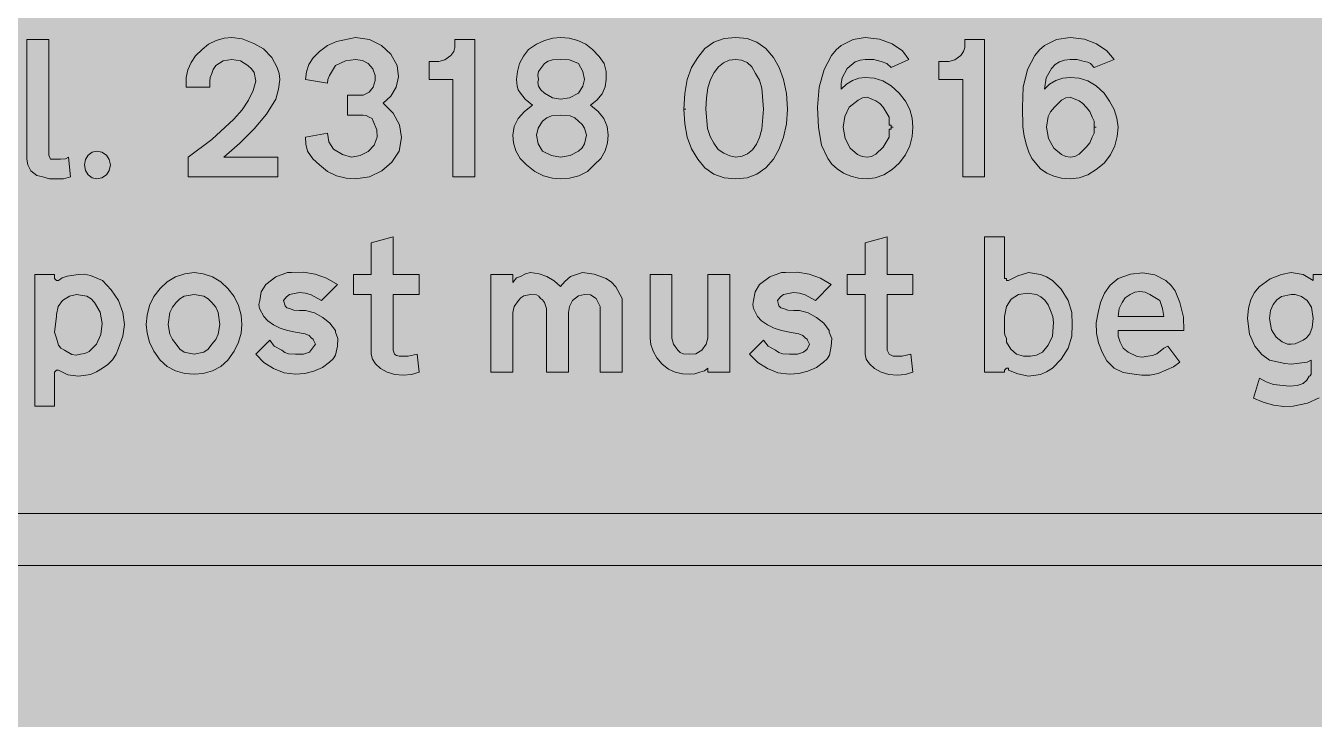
# Model space of a CAD drawing. Header units: metres. Extents: x 10 to 559, y 12 to 260.
# Drawn here: x 345.7 to 462.1, y 136.2 to 198.9 of the extents above; entities that cross this region are included whole.
import ezdxf

# ---------------------------------------------------------------- set-up
doc = ezdxf.new("R2010")
doc.units = ezdxf.units.M
for name, color, linetype, true_color in [('FILL_BLACK_000000', 7, 'Continuous', 0x000000), ('FILL_YELLOW_FFFF00', 7, 'Continuous', 0xffff00), ('STROKE_BLACK_000000', 7, 'Continuous', 0x000000)]:
    doc.layers.add(name, color=color, linetype=linetype, true_color=true_color)

msp = doc.modelspace()

# ---------------------------------------------------------------- hatches: boundary and pattern name
at = {"layer": 'FILL_BLACK_000000', "true_color": 0x000000}
h = msp.add_hatch(color=7, dxfattribs=at)
h.dxf.hatch_style = 1
h.paths.add_polyline_path([(345.78, 197.64), (347.76, 197.64), (347.76, 187.2), (347.94, 186.84), (348.3, 186.84), (348.84, 186.84), (349.27, 186.86), (349.56, 187.02), (349.74, 185.22), (349.11, 185.06), (348.48, 185.04), (347.85, 185.06), (347.22, 185.22), (346.68, 185.36), (346.14, 185.76), (345.89, 186.3), (345.78, 186.84), (345.78, 197.64)])
h = msp.add_hatch(color=7, dxfattribs=at)
h.dxf.hatch_style = 1
h.paths.add_polyline_path([(360.18, 193.32), (360.18, 194.22), (360.35, 194.89), (360.63, 195.55), (361.04, 196.17), (361.62, 196.74), (362.22, 197.21), (362.9, 197.55), (363.62, 197.75), (364.32, 197.82), (365.24, 197.69), (366.3, 197.28), (367.18, 196.79), (367.92, 196.02), (368.41, 195.1), (368.58, 194.58), (368.64, 194.04), (368.53, 193.14), (368.28, 192.24), (367.45, 190.89), (366.34, 189.56), (365.04, 188.27), (363.6, 187.02), (368.46, 187.02), (368.46, 185.22), (360.36, 185.22), (360.36, 187.02), (362.5, 188.6), (364.5, 190.44), (365.24, 191.28), (365.83, 192.15), (366.25, 193.02), (366.48, 193.86), (366.32, 194.65), (366.1, 195), (365.76, 195.3), (365.11, 195.71), (364.32, 195.84), (363.53, 195.71), (362.88, 195.3), (362.63, 194.94), (362.52, 194.58), (362.36, 194.22), (362.34, 193.86), (362.34, 193.32), (360.18, 193.32)])
h = msp.add_hatch(color=7, dxfattribs=at)
h.dxf.hatch_style = 1
h.paths.add_polyline_path([(377.1, 190.26), (376.99, 190.51), (376.74, 190.62), (376.47, 190.78), (376.2, 190.8), (374.76, 190.8), (374.76, 192.6), (376.02, 192.6), (376.13, 192.6), (376.2, 192.6), (376.72, 192.89), (377.1, 193.32), (377.26, 193.93), (377.28, 194.4), (377.05, 195), (376.65, 195.46), (376.12, 195.74), (375.48, 195.84), (374.58, 195.71), (373.68, 195.3), (373.14, 194.4), (372.98, 194.04), (372.96, 193.68), (370.98, 194.04), (371.05, 194.71), (371.27, 195.37), (371.66, 195.99), (372.24, 196.56), (372.97, 197.11), (373.79, 197.46), (375.48, 197.82), (376.75, 197.63), (377.84, 197.1), (378.69, 196.3), (379.26, 195.3), (379.37, 194.26), (379.17, 193.32), (378.7, 192.52), (378, 191.88), (378.91, 190.98), (379.46, 189.92), (379.65, 188.77), (379.44, 187.56), (378.77, 186.56), (377.86, 185.76), (376.76, 185.23), (375.48, 185.04), (374.64, 185.11), (373.79, 185.33), (372.97, 185.72), (372.24, 186.3), (371.63, 186.86), (371.16, 187.56), (371, 188.19), (370.98, 188.82), (372.96, 189.18), (373.09, 188.39), (373.5, 187.74), (374.31, 187.25), (375.12, 187.02), (375.92, 187.15), (376.63, 187.52), (377.17, 188.08), (377.46, 188.82), (377.41, 189.47), (377.1, 190.26)])
h = msp.add_hatch(color=7, dxfattribs=at)
h.dxf.hatch_style = 1
h.paths.add_polyline_path([(384.3, 185.22), (384.3, 194.04), (382.14, 194.04), (382.14, 195.66), (383.04, 195.66), (383.58, 195.8), (384.12, 196.2), (384.37, 196.56), (384.48, 196.92), (384.48, 197.64), (386.28, 197.64), (386.28, 185.22), (384.3, 185.22)])
h = msp.add_hatch(color=7, dxfattribs=at)
h.dxf.hatch_style = 1
h.paths.add_polyline_path([(398.24, 189.78), (398.34, 189), (398.27, 188.3), (398.05, 187.58), (397.66, 186.9), (397.08, 186.3), (396.45, 185.72), (395.68, 185.33), (394.85, 185.11), (394.02, 185.04), (393.29, 185.11), (392.49, 185.33), (391.69, 185.72), (390.96, 186.3), (390.38, 186.9), (389.99, 187.58), (389.77, 188.3), (389.7, 189), (389.83, 189.78), (390.19, 190.49), (390.76, 191.13), (391.5, 191.7), (390.82, 192.24), (390.42, 192.78), (390.21, 193.08), (390.1, 193.41), (390.06, 194.04), (390.13, 194.74), (390.33, 195.46), (390.67, 196.14), (391.14, 196.74), (391.84, 197.21), (392.58, 197.55), (393.32, 197.75), (394.02, 197.82), (394.82, 197.75), (395.59, 197.55), (396.3, 197.21), (396.9, 196.74), (397.51, 196.11), (397.98, 195.48), (398.14, 194.76), (398.16, 194.04), (398.06, 193.37), (397.78, 192.74), (397.32, 192.17), (396.72, 191.7), (397.43, 191.13), (397.93, 190.49), (398.24, 189.78)])
h.paths.add_polyline_path([(392.4, 190.26), (391.99, 189.63), (391.86, 189), (391.99, 188.21), (392.4, 187.56), (393.21, 187.16), (394.02, 187.02), (394.9, 187.16), (395.64, 187.56), (395.98, 187.86), (396.2, 188.21), (396.36, 189), (396.2, 189.63), (395.98, 189.96), (395.64, 190.26), (395.31, 190.57), (394.9, 190.73), (394.02, 190.8), (393.21, 190.73), (392.8, 190.57), (392.4, 190.26)], flags=16)
h.paths.add_polyline_path([(395.64, 192.78), (396.04, 193.41), (396.18, 194.04), (396.04, 194.76), (395.64, 195.48), (394.83, 195.8), (394.02, 195.84), (393.3, 195.8), (392.91, 195.69), (392.58, 195.48), (392.04, 194.76), (391.97, 194.42), (392.04, 194.04), (391.97, 193.74), (392.04, 193.41), (392.24, 193.08), (392.58, 192.78), (393.3, 192.38), (394.02, 192.24), (394.83, 192.38), (395.64, 192.78)], flags=16)
h = msp.add_hatch(color=7, dxfattribs=at)
h.dxf.hatch_style = 1
h.paths.add_polyline_path([(405.86, 195.11), (406.44, 196.02), (407.08, 196.83), (407.88, 197.39), (408.82, 197.72), (409.86, 197.82), (410.88, 197.72), (411.77, 197.39), (412.57, 196.83), (413.28, 196.02), (413.78, 195.11), (414.18, 194.02), (414.44, 192.75), (414.54, 191.34), (414.44, 190.03), (414.18, 188.82), (413.78, 187.75), (413.28, 186.84), (412.57, 186.03), (411.77, 185.47), (410.88, 185.14), (409.86, 185.04), (408.82, 185.14), (407.88, 185.47), (407.08, 186.03), (406.44, 186.84), (405.86, 187.75), (405.47, 188.82), (405.25, 190.03), (405.18, 191.34), (405.25, 192.75), (405.47, 194.02), (405.86, 195.11)])
h.paths.add_polyline_path([(410.94, 187.32), (411.37, 187.67), (411.73, 188.17), (412.01, 188.79), (412.21, 189.53), (412.38, 191.34), (412.22, 193.23), (412, 193.97), (411.66, 194.58), (411.33, 195.16), (410.89, 195.55), (410.39, 195.77), (409.86, 195.84), (409.28, 195.76), (408.75, 195.54), (408.29, 195.18), (407.9, 194.67), (407.59, 194.03), (407.35, 193.26), (407.21, 192.36), (407.16, 191.34), (407.32, 189.61), (407.54, 188.88), (407.88, 188.28), (408.26, 187.69), (408.78, 187.38), (409.32, 187.13), (409.86, 187.02), (410.43, 187.09), (410.94, 187.32)], flags=16)
h = msp.add_hatch(color=7, dxfattribs=at)
h.dxf.hatch_style = 1
h.paths.add_polyline_path([(420.25, 185.29), (419.61, 185.57), (419.04, 185.94), (418.56, 186.38), (418.18, 186.89), (417.6, 188.1), (417.35, 189.68), (417.24, 191.52), (417.4, 193.33), (417.85, 194.92), (418.53, 196.2), (418.95, 196.71), (419.4, 197.1), (420.48, 197.64), (421.56, 197.82), (422.86, 197.66), (424.01, 197.24), (424.93, 196.61), (425.52, 195.84), (423.9, 195.12), (423.52, 195.46), (423, 195.66), (422.35, 195.82), (421.56, 195.84), (421.1, 195.78), (420.67, 195.62), (419.94, 195.03), (419.48, 194.17), (419.39, 193.67), (419.4, 193.14), (419.86, 193.61), (420.41, 193.95), (420.99, 194.15), (421.56, 194.22), (422.37, 194.15), (423.16, 193.91), (423.91, 193.46), (424.62, 192.78), (425.2, 192.07), (425.59, 191.32), (425.81, 190.53), (425.88, 189.72), (425.81, 188.88), (425.59, 188.03), (425.2, 187.21), (424.62, 186.48), (423.99, 185.88), (423.25, 185.42), (422.47, 185.14), (421.74, 185.04), (420.96, 185.1), (420.25, 185.29)])
h.paths.add_polyline_path([(423.72, 189.9), (423.72, 190.26), (423.72, 190.62), (423.18, 191.52), (422.88, 191.86), (422.53, 192.11), (421.74, 192.42), (421.33, 192.36), (420.93, 192.17), (420.12, 191.52), (419.71, 190.69), (419.58, 189.72), (419.74, 188.69), (420.19, 187.83), (420.87, 187.24), (421.29, 187.08), (421.74, 187.02), (422.14, 187.08), (422.53, 187.27), (423.18, 187.92), (423.72, 188.82), (423.72, 189.18), (423.72, 189.54), (423.9, 189.54), (423.9, 189.72), (423.9, 189.9), (423.72, 189.9)], flags=16)
h = msp.add_hatch(color=7, dxfattribs=at)
h.dxf.hatch_style = 1
h.paths.add_polyline_path([(430.38, 185.22), (430.38, 194.04), (428.22, 194.04), (428.22, 195.66), (429.12, 195.66), (429.66, 195.8), (430.2, 196.2), (430.45, 196.56), (430.56, 196.92), (430.56, 197.64), (432.36, 197.64), (432.36, 185.22), (430.38, 185.22)])
h = msp.add_hatch(color=7, dxfattribs=at)
h.dxf.hatch_style = 1
h.paths.add_polyline_path([(438.61, 185.29), (437.97, 185.57), (437.4, 185.94), (436.63, 186.89), (436.34, 187.46), (436.14, 188.1), (435.93, 188.91), (435.82, 189.74), (435.78, 191.52), (435.84, 193.33), (436.23, 194.92), (436.89, 196.2), (437.31, 196.71), (437.76, 197.1), (438.84, 197.64), (440.1, 197.82), (441.38, 197.66), (442.48, 197.24), (443.39, 196.61), (444.06, 195.84), (442.26, 195.12), (441.94, 195.46), (441.7, 195.6), (441.36, 195.66), (440.73, 195.82), (440.1, 195.84), (439.59, 195.78), (439.13, 195.62), (438.73, 195.37), (438.39, 195.03), (437.92, 194.17), (437.76, 193.14), (438.23, 193.61), (438.79, 193.95), (439.43, 194.15), (440.1, 194.22), (440.91, 194.15), (441.7, 193.91), (442.45, 193.46), (443.16, 192.78), (443.66, 192.07), (444.06, 191.32), (444.32, 190.53), (444.42, 189.72), (444.35, 188.88), (444.13, 188.03), (443.74, 187.21), (443.16, 186.48), (442.45, 185.88), (441.7, 185.42), (440.91, 185.14), (440.1, 185.04), (439.32, 185.1), (438.61, 185.29)])
h.paths.add_polyline_path([(442.26, 189.9), (442.26, 190.26), (442.08, 190.62), (441.88, 191.14), (441.54, 191.52), (441.24, 191.86), (440.89, 192.11), (440.1, 192.42), (439.7, 192.36), (439.31, 192.17), (438.66, 191.52), (438.32, 191.11), (438.1, 190.69), (437.94, 189.72), (438.13, 188.69), (438.61, 187.83), (439.31, 187.24), (439.7, 187.08), (440.1, 187.02), (440.5, 187.08), (440.89, 187.27), (441.54, 187.92), (441.88, 188.3), (442.08, 188.82), (442.26, 189.18), (442.26, 189.54), (442.26, 189.72), (442.26, 189.9)], flags=16)
h = msp.add_hatch(color=7, dxfattribs=at)
h.dxf.hatch_style = 1
h.paths.add_polyline_path([(353.24, 185.8), (352.98, 185.4), (352.58, 185.14), (352.08, 185.04), (351.68, 185.14), (351.34, 185.4), (351.09, 185.8), (351, 186.3), (351.09, 186.8), (351.34, 187.2), (351.68, 187.46), (352.08, 187.56), (352.58, 187.46), (352.98, 187.2), (353.24, 186.8), (353.34, 186.3), (353.24, 185.8)])
h = msp.add_hatch(color=7, dxfattribs=at)
h.dxf.hatch_style = 1
h.paths.add_polyline_path([(379.03, 169.22), (379.2, 169.08), (379.44, 169.02), (380.25, 169.04), (381.06, 169.2), (381.24, 167.58), (380.54, 167.38), (379.8, 167.31), (379.06, 167.38), (378.36, 167.58), (377.76, 167.91), (377.3, 168.32), (377.02, 168.77), (376.92, 169.2), (376.92, 174.6), (375.3, 174.6), (375.3, 176.4), (376.92, 176.4), (376.92, 179.28), (378.9, 179.82), (378.9, 176.4), (381.24, 176.4), (381.24, 174.6), (378.9, 174.6), (378.9, 169.56), (379.03, 169.22)])
h = msp.add_hatch(color=7, dxfattribs=at)
h.dxf.hatch_style = 1
h.paths.add_polyline_path([(423.74, 169.22), (424.08, 169.02), (424.89, 169.04), (425.7, 169.2), (425.88, 167.58), (425.18, 167.38), (424.44, 167.31), (423.7, 167.38), (423, 167.58), (422.4, 167.91), (421.94, 168.32), (421.66, 168.77), (421.56, 169.2), (421.56, 174.6), (419.94, 174.6), (419.94, 176.4), (421.56, 176.4), (421.56, 179.28), (423.54, 179.82), (423.54, 176.4), (425.88, 176.4), (425.88, 174.6), (423.54, 174.6), (423.54, 169.56), (423.74, 169.22)])
h = msp.add_hatch(color=7, dxfattribs=at)
h.dxf.hatch_style = 1
h.paths.add_polyline_path([(437.4, 176.42), (437.94, 176.2), (438.48, 175.86), (439.27, 175.09), (439.92, 174.06), (440.24, 172.98), (440.28, 171.9), (440.24, 170.82), (439.92, 169.74), (439.27, 168.77), (438.48, 167.94), (437.94, 167.6), (437.4, 167.38), (436.32, 167.22), (435.35, 167.42), (434.52, 167.76), (434.52, 167.94), (434.34, 167.94), (434.16, 167.76), (434.16, 167.58), (432.36, 167.58), (432.36, 179.82), (434.16, 179.82), (434.16, 176.04), (434.27, 176.04), (434.34, 176.04), (434.34, 175.86), (434.45, 175.86), (434.52, 175.86), (435.35, 176.29), (436.32, 176.58), (437.4, 176.42)])
h.paths.add_polyline_path([(437.58, 169.38), (438.1, 170.03), (438.48, 170.82), (438.59, 172.06), (438.51, 172.62), (438.3, 173.16), (438.1, 173.66), (437.81, 174.08), (437.44, 174.4), (437.04, 174.6), (436.23, 174.73), (435.42, 174.6), (434.75, 174.19), (434.34, 173.52), (434.16, 172.62), (434.16, 171.18), (434.18, 170.91), (434.34, 170.64), (434.34, 170.28), (434.72, 169.67), (435.24, 169.2), (435.87, 169.04), (436.5, 169.02), (437.04, 169.13), (437.58, 169.38)], flags=16)
h = msp.add_hatch(color=7, dxfattribs=at)
h.dxf.hatch_style = 1
h.paths.add_polyline_path([(350.46, 176.4), (351, 176.44), (351.54, 176.33), (352.62, 175.86), (353.41, 175.03), (354.06, 174.06), (354.46, 172.98), (354.6, 171.9), (354.46, 170.82), (354.06, 169.74), (353.86, 169.21), (353.54, 168.7), (353.12, 168.27), (352.62, 167.94), (352.08, 167.6), (351.54, 167.38), (350.46, 167.22), (349.49, 167.35), (348.66, 167.76), (348.48, 167.76), (348.3, 167.58), (348.3, 164.52), (346.5, 164.52), (346.5, 176.4), (348.3, 176.4), (348.3, 176.04), (348.48, 175.86), (348.59, 175.86), (348.66, 175.86), (348.99, 176.1), (349.42, 176.26), (350.46, 176.4)])
h.paths.add_polyline_path([(348.48, 172.8), (348.48, 172.62), (348.3, 171.18), (348.48, 170.64), (348.64, 170.03), (348.86, 169.75), (349.2, 169.56), (349.85, 169.18), (350.24, 169.13), (350.64, 169.2), (351.04, 169.26), (351.43, 169.45), (352.08, 170.1), (352.48, 170.99), (352.6, 171.99), (352.41, 172.99), (351.9, 173.88), (351.6, 174.22), (351.22, 174.44), (350.28, 174.6), (349.65, 174.46), (349.02, 174.06), (348.61, 173.5), (348.48, 172.8)], flags=16)
h = msp.add_hatch(color=7, dxfattribs=at)
h.dxf.hatch_style = 1
h.paths.add_polyline_path([(356.87, 173.59), (357.26, 174.41), (357.84, 175.14), (358.47, 175.74), (359.23, 176.2), (360.07, 176.48), (360.9, 176.58), (361.73, 176.48), (362.56, 176.2), (363.33, 175.74), (363.96, 175.14), (364.54, 174.41), (364.93, 173.59), (365.15, 172.74), (365.22, 171.9), (365.15, 171.09), (364.93, 170.28), (364.54, 169.47), (363.96, 168.66), (363.33, 168.08), (362.56, 167.69), (361.73, 167.47), (360.9, 167.4), (360.07, 167.47), (359.23, 167.69), (358.47, 168.08), (357.84, 168.66), (357.26, 169.47), (356.87, 170.28), (356.65, 171.09), (356.58, 171.9), (356.65, 172.74), (356.87, 173.59)])
h.paths.add_polyline_path([(359.61, 174.22), (359.28, 173.88), (358.94, 173.44), (358.72, 172.96), (358.56, 171.9), (358.72, 171), (358.94, 170.53), (359.28, 170.1), (359.61, 169.66), (360.02, 169.38), (360.9, 169.2), (361.78, 169.38), (362.19, 169.66), (362.52, 170.1), (362.86, 170.53), (363.08, 171), (363.24, 171.9), (363.08, 172.96), (362.86, 173.44), (362.52, 173.88), (362.19, 174.22), (361.78, 174.44), (360.9, 174.6), (360.02, 174.44), (359.61, 174.22)], flags=16)
h = msp.add_hatch(color=7, dxfattribs=at)
h.dxf.hatch_style = 1
h.paths.add_polyline_path([(369.92, 173.18), (370.44, 173.16), (370.98, 173.16), (371.78, 172.93), (372.53, 172.53), (373.18, 172), (373.68, 171.36), (373.68, 171.18), (373.91, 170.62), (373.86, 169.92), (373.7, 169.13), (373.48, 168.78), (373.14, 168.48), (372.51, 168.01), (371.74, 167.67), (370.91, 167.47), (370.08, 167.4), (369.04, 167.53), (368.08, 167.9), (367.22, 168.46), (366.48, 169.2), (367.74, 170.46), (368.15, 169.94), (368.82, 169.56), (369.12, 169.35), (369.45, 169.25), (370.08, 169.2), (370.8, 169.2), (371.34, 169.38), (371.88, 170.1), (371.7, 170.46), (371.68, 170.55), (371.52, 170.64), (371.3, 170.88), (370.93, 171.05), (370.08, 171.18), (369.36, 171.36), (368.69, 171.56), (368.08, 171.86), (367.56, 172.22), (367.2, 172.62), (366.82, 173.34), (366.77, 173.68), (366.84, 174.06), (366.98, 174.85), (367.38, 175.5), (368.3, 176.18), (369.36, 176.58), (369.72, 176.58), (370.8, 176.61), (371.86, 176.45), (372.88, 176.07), (373.86, 175.5), (372.42, 174.06), (371.5, 174.56), (370.98, 174.72), (370.44, 174.78), (369.54, 174.6), (369.27, 174.4), (369, 174.06), (369.13, 173.57), (369.3, 173.4), (369.54, 173.34), (369.92, 173.18)])
h = msp.add_hatch(color=7, dxfattribs=at)
h.dxf.hatch_style = 1
h.paths.add_polyline_path([(389.7, 175.68), (390.06, 176.09), (390.42, 176.22), (390.87, 176.47), (391.32, 176.58), (392.1, 176.48), (392.8, 176.22), (393.45, 175.82), (394.02, 175.32), (394.4, 175.77), (394.92, 176.22), (396, 176.58), (397.08, 176.45), (398.16, 176.04), (398.64, 175.71), (399.01, 175.28), (399.6, 174.24), (399.6, 174.06), (399.6, 167.58), (397.62, 167.58), (397.62, 173.16), (397.6, 173.52), (397.44, 173.88), (397.26, 174.24), (396.72, 174.56), (396.18, 174.6), (395.64, 174.47), (395.1, 174.06), (394.85, 173.52), (394.74, 172.98), (394.74, 167.58), (392.76, 167.58), (392.76, 173.34), (392.58, 173.88), (392.4, 174.13), (392.22, 174.24), (392.05, 174.45), (391.84, 174.56), (391.32, 174.6), (390.71, 174.47), (390.43, 174.3), (390.24, 174.06), (389.83, 173.52), (389.7, 172.98), (389.7, 167.58), (387.72, 167.58), (387.72, 176.4), (389.7, 176.4), (389.7, 175.68)])
h = msp.add_hatch(color=7, dxfattribs=at)
h.dxf.hatch_style = 1
h.paths.add_polyline_path([(405.05, 167.44), (404.39, 167.58), (403.77, 167.86), (403.2, 168.3), (402.73, 168.87), (402.39, 169.47), (402.19, 170.07), (402.12, 170.64), (402.12, 176.4), (404.1, 176.4), (404.1, 170.64), (404.23, 170.1), (404.64, 169.56), (404.83, 169.35), (405.11, 169.25), (405.72, 169.2), (406.26, 169.25), (406.8, 169.56), (407.2, 170.1), (407.34, 170.64), (407.34, 176.4), (409.32, 176.4), (409.32, 167.58), (407.34, 167.58), (407.34, 167.94), (407.05, 167.69), (406.62, 167.58), (406.17, 167.42), (405.72, 167.4), (405.05, 167.44)])
h = msp.add_hatch(color=7, dxfattribs=at)
h.dxf.hatch_style = 1
h.paths.add_polyline_path([(414.56, 173.18), (415.08, 173.16), (415.62, 173.16), (416.42, 172.93), (417.17, 172.53), (417.82, 172), (418.32, 171.36), (418.32, 171.18), (418.54, 170.62), (418.5, 169.92), (418.34, 169.13), (418.12, 168.78), (417.78, 168.48), (417.15, 168.01), (416.38, 167.67), (415.55, 167.47), (414.72, 167.4), (413.68, 167.53), (412.72, 167.9), (411.86, 168.46), (411.12, 169.2), (412.38, 170.46), (412.78, 169.94), (413.46, 169.56), (413.76, 169.35), (414.09, 169.25), (414.72, 169.2), (415.44, 169.2), (415.98, 169.38), (416.32, 169.67), (416.52, 170.1), (416.34, 170.46), (416.32, 170.55), (416.16, 170.64), (415.93, 170.88), (415.57, 171.05), (414.72, 171.18), (414, 171.36), (413.33, 171.56), (412.72, 171.86), (412.2, 172.22), (411.84, 172.62), (411.46, 173.34), (411.41, 173.68), (411.48, 174.06), (411.61, 174.85), (412.02, 175.5), (412.94, 176.18), (414, 176.58), (414.36, 176.58), (415.44, 176.61), (416.5, 176.45), (417.52, 176.07), (418.5, 175.5), (417.06, 174.06), (416.14, 174.56), (415.62, 174.72), (415.08, 174.78), (414.18, 174.6), (413.91, 174.4), (413.64, 174.06), (413.77, 173.57), (413.94, 173.4), (414.18, 173.34), (414.56, 173.18)])
h = msp.add_hatch(color=7, dxfattribs=at)
h.dxf.hatch_style = 1
h.paths.add_polyline_path([(444.06, 167.94), (443.39, 168.59), (442.98, 169.38), (442.65, 170.22), (442.46, 171.11), (442.45, 172.04), (442.62, 172.98), (442.83, 173.89), (443.18, 174.71), (443.71, 175.44), (444.42, 176.04), (445.53, 176.44), (446.65, 176.56), (447.74, 176.37), (448.74, 175.86), (449.22, 175.42), (449.57, 174.94), (450, 173.88), (450.32, 172.55), (450.36, 171.36), (444.42, 171.36), (444.44, 170.82), (444.6, 170.28), (444.89, 169.76), (445.32, 169.38), (446.15, 169), (446.61, 168.95), (447.12, 169.02), (447.52, 169.08), (447.91, 169.25), (448.56, 169.74), (448.92, 169.92), (450, 168.48), (449.44, 168.05), (448.74, 167.76), (448.04, 167.45), (447.3, 167.31), (446.56, 167.3), (445.86, 167.4), (444.89, 167.54), (444.06, 167.94)])
h.paths.add_polyline_path([(448.45, 173.34), (448.2, 174.06), (447.3, 174.6), (446.87, 174.8), (446.4, 174.87), (445.93, 174.8), (445.5, 174.6), (445.07, 174.31), (444.78, 173.88), (444.53, 173.32), (444.42, 172.62), (448.56, 172.62), (448.45, 173.34)], flags=16)
h = msp.add_hatch(color=7, dxfattribs=at)
h.dxf.hatch_style = 1
h.paths.add_polyline_path([(457.8, 166.7), (458.48, 166.48), (459.9, 166.32), (460.61, 166.38), (461.14, 166.57), (461.49, 166.85), (461.7, 167.22), (461.79, 167.24), (461.88, 167.4), (461.88, 167.58), (461.88, 168.66), (461.52, 168.48), (460.08, 168.3), (459.49, 168.35), (458.1, 168.66), (457.41, 169.17), (456.77, 169.94), (456.3, 171.01), (456.12, 172.44), (456.2, 173.37), (456.42, 174.15), (456.76, 174.78), (457.18, 175.3), (458.17, 176.01), (459.18, 176.4), (460.08, 176.58), (461.16, 176.4), (462.06, 175.86), (462.06, 176.4), (463.86, 176.4), (463.86, 166.68), (463.4, 165.91), (462.6, 165.26), (461.53, 164.78), (460.26, 164.52), (459.39, 164.48), (458.46, 164.61), (457.53, 164.87), (456.66, 165.24), (457.2, 167.04), (457.8, 166.7)])
h.paths.add_polyline_path([(458.78, 174.11), (458.44, 173.7), (458.19, 173.15), (458.1, 172.44), (458.28, 171.42), (458.71, 170.73), (459.24, 170.31), (459.72, 170.1), (460.08, 170.1), (460.42, 170.15), (461.16, 170.46), (461.45, 170.67), (461.74, 171.05), (461.97, 171.62), (462.06, 172.44), (461.91, 173.44), (461.52, 174.06), (461, 174.41), (460.44, 174.6), (460.08, 174.6), (459.18, 174.42), (458.78, 174.11)], flags=16)
h = msp.add_hatch(color=7, dxfattribs=at)
h.dxf.hatch_style = 1
h.paths.add_polyline_path([(506.34, 154.8), (506.34, 150.12), (72.9, 150.12), (77.58, 145.44), (70.56, 145.44), (63.36, 152.46), (70.56, 159.48), (77.58, 159.48), (72.9, 154.8), (506.34, 154.8)])
at = {"layer": 'FILL_YELLOW_FFFF00', "true_color": 0xffff00}
h = msp.add_hatch(color=7, dxfattribs=at)
h.dxf.hatch_style = 1
h.paths.add_polyline_path([(553.76, 259.97), (555.08, 259.58), (556.32, 258.96), (557.46, 258.12), (558.3, 256.98), (558.92, 255.74), (559.31, 254.42), (559.44, 253.08), (559.44, 19.26), (559.31, 17.91), (558.9, 16.56), (558.25, 15.32), (557.46, 14.22), (556.29, 13.28), (555.01, 12.6), (553.69, 12.2), (552.42, 12.06), (17.28, 12.06), (16.04, 12.2), (14.78, 12.6), (13.56, 13.28), (12.42, 14.22), (11.48, 15.36), (10.8, 16.61), (10.4, 17.92), (10.26, 19.26), (10.26, 253.08), (10.4, 254.41), (10.8, 255.6), (11.48, 256.93), (12.42, 258.12), (13.52, 259.07), (14.76, 259.74), (16.09, 260.06), (17.28, 260.1), (552.42, 260.1), (553.76, 259.97)])

# ---------------------------------------------------------------- linework, layer by layer
at = {"layer": 'FILL_BLACK_000000', "lineweight": 0, "true_color": 0x000000}
for points in [[(345.78, 197.64), (347.76, 197.64), (347.76, 187.2), (347.94, 186.84), (348.3, 186.84), (348.84, 186.84), (349.27, 186.86), (349.56, 187.02), (349.74, 185.22), (349.11, 185.06), (348.48, 185.04), (347.85, 185.06), (347.22, 185.22), (346.68, 185.36), (346.14, 185.76), (345.89, 186.3), (345.78, 186.84)], [(360.18, 193.32), (360.18, 194.22), (360.35, 194.89), (360.63, 195.55), (361.04, 196.17), (361.62, 196.74), (362.22, 197.21), (362.9, 197.55), (363.62, 197.75), (364.32, 197.82), (365.24, 197.69), (366.3, 197.28), (367.18, 196.79), (367.92, 196.02), (368.41, 195.1), (368.58, 194.58), (368.64, 194.04), (368.53, 193.14), (368.28, 192.24), (367.45, 190.89), (366.34, 189.56), (365.04, 188.27), (363.6, 187.02), (368.46, 187.02), (368.46, 185.22), (360.36, 185.22), (360.36, 187.02), (362.5, 188.6), (364.5, 190.44), (365.24, 191.28), (365.83, 192.15), (366.25, 193.02), (366.48, 193.86), (366.32, 194.65), (366.1, 195), (365.76, 195.3), (365.11, 195.71), (364.32, 195.84), (363.53, 195.71), (362.88, 195.3), (362.63, 194.94), (362.52, 194.58), (362.36, 194.22), (362.34, 193.86), (362.34, 193.32)], [(377.1, 190.26), (376.99, 190.51), (376.74, 190.62), (376.47, 190.78), (376.2, 190.8), (374.76, 190.8), (374.76, 192.6), (376.02, 192.6), (376.13, 192.6), (376.2, 192.6), (376.72, 192.89), (377.1, 193.32), (377.26, 193.93), (377.28, 194.4), (377.05, 195), (376.65, 195.46), (376.12, 195.74), (375.48, 195.84), (374.58, 195.71), (373.68, 195.3), (373.14, 194.4), (372.98, 194.04), (372.96, 193.68), (370.98, 194.04), (371.05, 194.71), (371.27, 195.37), (371.66, 195.99), (372.24, 196.56), (372.97, 197.11), (373.79, 197.46), (375.48, 197.82), (376.75, 197.63), (377.84, 197.1), (378.69, 196.3), (379.26, 195.3), (379.37, 194.26), (379.17, 193.32), (378.7, 192.52), (378, 191.88), (378.91, 190.98), (379.46, 189.92), (379.65, 188.77), (379.44, 187.56), (378.77, 186.56), (377.86, 185.76), (376.76, 185.23), (375.48, 185.04), (374.64, 185.11), (373.79, 185.33), (372.97, 185.72), (372.24, 186.3), (371.63, 186.86), (371.16, 187.56), (371, 188.19), (370.98, 188.82), (372.96, 189.18), (373.09, 188.39), (373.5, 187.74), (374.31, 187.25), (375.12, 187.02), (375.92, 187.15), (376.63, 187.52), (377.17, 188.08), (377.46, 188.82), (377.41, 189.47)], [(384.3, 185.22), (384.3, 194.04), (382.14, 194.04), (382.14, 195.66), (383.04, 195.66), (383.58, 195.8), (384.12, 196.2), (384.37, 196.56), (384.48, 196.92), (384.48, 197.64), (386.28, 197.64), (386.28, 185.22)], [(398.24, 189.78), (398.34, 189), (398.27, 188.3), (398.05, 187.58), (397.66, 186.9), (397.08, 186.3), (396.45, 185.72), (395.68, 185.33), (394.85, 185.11), (394.02, 185.04), (393.29, 185.11), (392.49, 185.33), (391.69, 185.72), (390.96, 186.3), (390.38, 186.9), (389.99, 187.58), (389.77, 188.3), (389.7, 189), (389.83, 189.78), (390.19, 190.49), (390.76, 191.13), (391.5, 191.7), (390.82, 192.24), (390.42, 192.78), (390.21, 193.08), (390.1, 193.41), (390.06, 194.04), (390.13, 194.74), (390.33, 195.46), (390.67, 196.14), (391.14, 196.74), (391.84, 197.21), (392.58, 197.55), (393.32, 197.75), (394.02, 197.82), (394.82, 197.75), (395.59, 197.55), (396.3, 197.21), (396.9, 196.74), (397.51, 196.11), (397.98, 195.48), (398.14, 194.76), (398.16, 194.04), (398.06, 193.37), (397.78, 192.74), (397.32, 192.17), (396.72, 191.7), (397.43, 191.13), (397.93, 190.49)], [(405.86, 195.11), (406.44, 196.02), (407.08, 196.83), (407.88, 197.39), (408.82, 197.72), (409.86, 197.82), (410.88, 197.72), (411.77, 197.39), (412.57, 196.83), (413.28, 196.02), (413.78, 195.11), (414.18, 194.02), (414.44, 192.75), (414.54, 191.34), (414.44, 190.03), (414.18, 188.82), (413.78, 187.75), (413.28, 186.84), (412.57, 186.03), (411.77, 185.47), (410.88, 185.14), (409.86, 185.04), (408.82, 185.14), (407.88, 185.47), (407.08, 186.03), (406.44, 186.84), (405.86, 187.75), (405.47, 188.82), (405.25, 190.03), (405.18, 191.34), (405.25, 192.75), (405.47, 194.02)], [(420.25, 185.29), (419.61, 185.57), (419.04, 185.94), (418.56, 186.38), (418.18, 186.89), (417.6, 188.1), (417.35, 189.68), (417.24, 191.52), (417.4, 193.33), (417.85, 194.92), (418.53, 196.2), (418.95, 196.71), (419.4, 197.1), (420.48, 197.64), (421.56, 197.82), (422.86, 197.66), (424.01, 197.24), (424.93, 196.61), (425.52, 195.84), (423.9, 195.12), (423.52, 195.46), (423, 195.66), (422.35, 195.82), (421.56, 195.84), (421.1, 195.78), (420.67, 195.62), (419.94, 195.03), (419.48, 194.17), (419.39, 193.67), (419.4, 193.14), (419.86, 193.61), (420.41, 193.95), (420.99, 194.15), (421.56, 194.22), (422.37, 194.15), (423.16, 193.91), (423.91, 193.46), (424.62, 192.78), (425.2, 192.07), (425.59, 191.32), (425.81, 190.53), (425.88, 189.72), (425.81, 188.88), (425.59, 188.03), (425.2, 187.21), (424.62, 186.48), (423.99, 185.88), (423.25, 185.42), (422.47, 185.14), (421.74, 185.04), (420.96, 185.1)], [(430.38, 185.22), (430.38, 194.04), (428.22, 194.04), (428.22, 195.66), (429.12, 195.66), (429.66, 195.8), (430.2, 196.2), (430.45, 196.56), (430.56, 196.92), (430.56, 197.64), (432.36, 197.64), (432.36, 185.22)], [(438.61, 185.29), (437.97, 185.57), (437.4, 185.94), (436.63, 186.89), (436.34, 187.46), (436.14, 188.1), (435.93, 188.91), (435.82, 189.74), (435.78, 191.52), (435.84, 193.33), (436.23, 194.92), (436.89, 196.2), (437.31, 196.71), (437.76, 197.1), (438.84, 197.64), (440.1, 197.82), (441.38, 197.66), (442.48, 197.24), (443.39, 196.61), (444.06, 195.84), (442.26, 195.12), (441.94, 195.46), (441.7, 195.6), (441.36, 195.66), (440.73, 195.82), (440.1, 195.84), (439.59, 195.78), (439.13, 195.62), (438.73, 195.37), (438.39, 195.03), (437.92, 194.17), (437.76, 193.14), (438.23, 193.61), (438.79, 193.95), (439.43, 194.15), (440.1, 194.22), (440.91, 194.15), (441.7, 193.91), (442.45, 193.46), (443.16, 192.78), (443.66, 192.07), (444.06, 191.32), (444.32, 190.53), (444.42, 189.72), (444.35, 188.88), (444.13, 188.03), (443.74, 187.21), (443.16, 186.48), (442.45, 185.88), (441.7, 185.42), (440.91, 185.14), (440.1, 185.04), (439.32, 185.1)], [(395.64, 192.78), (396.04, 193.41), (396.18, 194.04), (396.04, 194.76), (395.64, 195.48), (394.83, 195.8), (394.02, 195.84), (393.3, 195.8), (392.91, 195.69), (392.58, 195.48), (392.04, 194.76), (391.97, 194.42), (392.04, 194.04), (391.97, 193.74), (392.04, 193.41), (392.24, 193.08), (392.58, 192.78), (393.3, 192.38), (394.02, 192.24), (394.83, 192.38)], [(410.94, 187.32), (411.37, 187.67), (411.73, 188.17), (412.01, 188.79), (412.21, 189.53), (412.38, 191.34), (412.22, 193.23), (412, 193.97), (411.66, 194.58), (411.33, 195.16), (410.89, 195.55), (410.39, 195.77), (409.86, 195.84), (409.28, 195.76), (408.75, 195.54), (408.29, 195.18), (407.9, 194.67), (407.59, 194.03), (407.35, 193.26), (407.21, 192.36), (407.16, 191.34), (407.32, 189.61), (407.54, 188.88), (407.88, 188.28), (408.26, 187.69), (408.78, 187.38), (409.32, 187.13), (409.86, 187.02), (410.43, 187.09)], [(423.72, 189.9), (423.72, 190.26), (423.72, 190.62), (423.18, 191.52), (422.88, 191.86), (422.53, 192.11), (421.74, 192.42), (421.33, 192.36), (420.93, 192.17), (420.12, 191.52), (419.71, 190.69), (419.58, 189.72), (419.74, 188.69), (420.19, 187.83), (420.87, 187.24), (421.29, 187.08), (421.74, 187.02), (422.14, 187.08), (422.53, 187.27), (423.18, 187.92), (423.72, 188.82), (423.72, 189.18), (423.72, 189.54), (423.9, 189.54), (423.9, 189.72), (423.9, 189.9)], [(442.26, 189.9), (442.26, 190.26), (442.08, 190.62), (441.88, 191.14), (441.54, 191.52), (441.24, 191.86), (440.89, 192.11), (440.1, 192.42), (439.7, 192.36), (439.31, 192.17), (438.66, 191.52), (438.32, 191.11), (438.1, 190.69), (437.94, 189.72), (438.13, 188.69), (438.61, 187.83), (439.31, 187.24), (439.7, 187.08), (440.1, 187.02), (440.5, 187.08), (440.89, 187.27), (441.54, 187.92), (441.88, 188.3), (442.08, 188.82), (442.26, 189.18), (442.26, 189.54), (442.26, 189.72)], [(392.4, 190.26), (391.99, 189.63), (391.86, 189), (391.99, 188.21), (392.4, 187.56), (393.21, 187.16), (394.02, 187.02), (394.9, 187.16), (395.64, 187.56), (395.98, 187.86), (396.2, 188.21), (396.36, 189), (396.2, 189.63), (395.98, 189.96), (395.64, 190.26), (395.31, 190.57), (394.9, 190.73), (394.02, 190.8), (393.21, 190.73), (392.8, 190.57)], [(353.24, 185.8), (352.98, 185.4), (352.58, 185.14), (352.08, 185.04), (351.68, 185.14), (351.34, 185.4), (351.09, 185.8), (351, 186.3), (351.09, 186.8), (351.34, 187.2), (351.68, 187.46), (352.08, 187.56), (352.58, 187.46), (352.98, 187.2), (353.24, 186.8), (353.34, 186.3)], [(379.03, 169.22), (379.2, 169.08), (379.44, 169.02), (380.25, 169.04), (381.06, 169.2), (381.24, 167.58), (380.54, 167.38), (379.8, 167.31), (379.06, 167.38), (378.36, 167.58), (377.76, 167.91), (377.3, 168.32), (377.02, 168.77), (376.92, 169.2), (376.92, 174.6), (375.3, 174.6), (375.3, 176.4), (376.92, 176.4), (376.92, 179.28), (378.9, 179.82), (378.9, 176.4), (381.24, 176.4), (381.24, 174.6), (378.9, 174.6), (378.9, 169.56)], [(423.74, 169.22), (424.08, 169.02), (424.89, 169.04), (425.7, 169.2), (425.88, 167.58), (425.18, 167.38), (424.44, 167.31), (423.7, 167.38), (423, 167.58), (422.4, 167.91), (421.94, 168.32), (421.66, 168.77), (421.56, 169.2), (421.56, 174.6), (419.94, 174.6), (419.94, 176.4), (421.56, 176.4), (421.56, 179.28), (423.54, 179.82), (423.54, 176.4), (425.88, 176.4), (425.88, 174.6), (423.54, 174.6), (423.54, 169.56)], [(437.4, 176.42), (437.94, 176.2), (438.48, 175.86), (439.27, 175.09), (439.92, 174.06), (440.24, 172.98), (440.28, 171.9), (440.24, 170.82), (439.92, 169.74), (439.27, 168.77), (438.48, 167.94), (437.94, 167.6), (437.4, 167.38), (436.32, 167.22), (435.35, 167.42), (434.52, 167.76), (434.52, 167.94), (434.34, 167.94), (434.16, 167.76), (434.16, 167.58), (432.36, 167.58), (432.36, 179.82), (434.16, 179.82), (434.16, 176.04), (434.27, 176.04), (434.34, 176.04), (434.34, 175.86), (434.45, 175.86), (434.52, 175.86), (435.35, 176.29), (436.32, 176.58)], [(350.46, 176.4), (351, 176.44), (351.54, 176.33), (352.62, 175.86), (353.41, 175.03), (354.06, 174.06), (354.46, 172.98), (354.6, 171.9), (354.46, 170.82), (354.06, 169.74), (353.86, 169.21), (353.54, 168.7), (353.12, 168.27), (352.62, 167.94), (352.08, 167.6), (351.54, 167.38), (350.46, 167.22), (349.49, 167.35), (348.66, 167.76), (348.48, 167.76), (348.3, 167.58), (348.3, 164.52), (346.5, 164.52), (346.5, 176.4), (348.3, 176.4), (348.3, 176.04), (348.48, 175.86), (348.59, 175.86), (348.66, 175.86), (348.99, 176.1), (349.42, 176.26)], [(356.87, 173.59), (357.26, 174.41), (357.84, 175.14), (358.47, 175.74), (359.23, 176.2), (360.07, 176.48), (360.9, 176.58), (361.73, 176.48), (362.56, 176.2), (363.33, 175.74), (363.96, 175.14), (364.54, 174.41), (364.93, 173.59), (365.15, 172.74), (365.22, 171.9), (365.15, 171.09), (364.93, 170.28), (364.54, 169.47), (363.96, 168.66), (363.33, 168.08), (362.56, 167.69), (361.73, 167.47), (360.9, 167.4), (360.07, 167.47), (359.23, 167.69), (358.47, 168.08), (357.84, 168.66), (357.26, 169.47), (356.87, 170.28), (356.65, 171.09), (356.58, 171.9), (356.65, 172.74)], [(369.92, 173.18), (370.44, 173.16), (370.98, 173.16), (371.78, 172.93), (372.53, 172.53), (373.18, 172), (373.68, 171.36), (373.68, 171.18), (373.91, 170.62), (373.86, 169.92), (373.7, 169.13), (373.48, 168.78), (373.14, 168.48), (372.51, 168.01), (371.74, 167.67), (370.91, 167.47), (370.08, 167.4), (369.04, 167.53), (368.08, 167.9), (367.22, 168.46), (366.48, 169.2), (367.74, 170.46), (368.15, 169.94), (368.82, 169.56), (369.12, 169.35), (369.45, 169.25), (370.08, 169.2), (370.8, 169.2), (371.34, 169.38), (371.88, 170.1), (371.7, 170.46), (371.68, 170.55), (371.52, 170.64), (371.3, 170.88), (370.93, 171.05), (370.08, 171.18), (369.36, 171.36), (368.69, 171.56), (368.08, 171.86), (367.56, 172.22), (367.2, 172.62), (366.82, 173.34), (366.77, 173.68), (366.84, 174.06), (366.98, 174.85), (367.38, 175.5), (368.3, 176.18), (369.36, 176.58), (369.72, 176.58), (370.8, 176.61), (371.86, 176.45), (372.88, 176.07), (373.86, 175.5), (372.42, 174.06), (371.5, 174.56), (370.98, 174.72), (370.44, 174.78), (369.54, 174.6), (369.27, 174.4), (369, 174.06), (369.13, 173.57), (369.3, 173.4), (369.54, 173.34)], [(389.7, 175.68), (390.06, 176.09), (390.42, 176.22), (390.87, 176.47), (391.32, 176.58), (392.1, 176.48), (392.8, 176.22), (393.45, 175.82), (394.02, 175.32), (394.4, 175.77), (394.92, 176.22), (396, 176.58), (397.08, 176.45), (398.16, 176.04), (398.64, 175.71), (399.01, 175.28), (399.6, 174.24), (399.6, 174.06), (399.6, 167.58), (397.62, 167.58), (397.62, 173.16), (397.6, 173.52), (397.44, 173.88), (397.26, 174.24), (396.72, 174.56), (396.18, 174.6), (395.64, 174.47), (395.1, 174.06), (394.85, 173.52), (394.74, 172.98), (394.74, 167.58), (392.76, 167.58), (392.76, 173.34), (392.58, 173.88), (392.4, 174.13), (392.22, 174.24), (392.05, 174.45), (391.84, 174.56), (391.32, 174.6), (390.71, 174.47), (390.43, 174.3), (390.24, 174.06), (389.83, 173.52), (389.7, 172.98), (389.7, 167.58), (387.72, 167.58), (387.72, 176.4), (389.7, 176.4)], [(405.05, 167.44), (404.39, 167.58), (403.77, 167.86), (403.2, 168.3), (402.73, 168.87), (402.39, 169.47), (402.19, 170.07), (402.12, 170.64), (402.12, 176.4), (404.1, 176.4), (404.1, 170.64), (404.23, 170.1), (404.64, 169.56), (404.83, 169.35), (405.11, 169.25), (405.72, 169.2), (406.26, 169.25), (406.8, 169.56), (407.2, 170.1), (407.34, 170.64), (407.34, 176.4), (409.32, 176.4), (409.32, 167.58), (407.34, 167.58), (407.34, 167.94), (407.05, 167.69), (406.62, 167.58), (406.17, 167.42), (405.72, 167.4)], [(414.56, 173.18), (415.08, 173.16), (415.62, 173.16), (416.42, 172.93), (417.17, 172.53), (417.82, 172), (418.32, 171.36), (418.32, 171.18), (418.54, 170.62), (418.5, 169.92), (418.34, 169.13), (418.12, 168.78), (417.78, 168.48), (417.15, 168.01), (416.38, 167.67), (415.55, 167.47), (414.72, 167.4), (413.68, 167.53), (412.72, 167.9), (411.86, 168.46), (411.12, 169.2), (412.38, 170.46), (412.78, 169.94), (413.46, 169.56), (413.76, 169.35), (414.09, 169.25), (414.72, 169.2), (415.44, 169.2), (415.98, 169.38), (416.32, 169.67), (416.52, 170.1), (416.34, 170.46), (416.32, 170.55), (416.16, 170.64), (415.93, 170.88), (415.57, 171.05), (414.72, 171.18), (414, 171.36), (413.33, 171.56), (412.72, 171.86), (412.2, 172.22), (411.84, 172.62), (411.46, 173.34), (411.41, 173.68), (411.48, 174.06), (411.61, 174.85), (412.02, 175.5), (412.94, 176.18), (414, 176.58), (414.36, 176.58), (415.44, 176.61), (416.5, 176.45), (417.52, 176.07), (418.5, 175.5), (417.06, 174.06), (416.14, 174.56), (415.62, 174.72), (415.08, 174.78), (414.18, 174.6), (413.91, 174.4), (413.64, 174.06), (413.77, 173.57), (413.94, 173.4), (414.18, 173.34)], [(444.06, 167.94), (443.39, 168.59), (442.98, 169.38), (442.65, 170.22), (442.46, 171.11), (442.45, 172.04), (442.62, 172.98), (442.83, 173.89), (443.18, 174.71), (443.71, 175.44), (444.42, 176.04), (445.53, 176.44), (446.65, 176.56), (447.74, 176.37), (448.74, 175.86), (449.22, 175.42), (449.57, 174.94), (450, 173.88), (450.32, 172.55), (450.36, 171.36), (444.42, 171.36), (444.44, 170.82), (444.6, 170.28), (444.89, 169.76), (445.32, 169.38), (446.15, 169), (446.61, 168.95), (447.12, 169.02), (447.52, 169.08), (447.91, 169.25), (448.56, 169.74), (448.92, 169.92), (450, 168.48), (449.44, 168.05), (448.74, 167.76), (448.04, 167.45), (447.3, 167.31), (446.56, 167.3), (445.86, 167.4), (444.89, 167.54)], [(437.58, 169.38), (438.1, 170.03), (438.48, 170.82), (438.59, 172.06), (438.51, 172.62), (438.3, 173.16), (438.1, 173.66), (437.81, 174.08), (437.44, 174.4), (437.04, 174.6), (436.23, 174.73), (435.42, 174.6), (434.75, 174.19), (434.34, 173.52), (434.16, 172.62), (434.16, 171.18), (434.18, 170.91), (434.34, 170.64), (434.34, 170.28), (434.72, 169.67), (435.24, 169.2), (435.87, 169.04), (436.5, 169.02), (437.04, 169.13)], [(448.45, 173.34), (448.2, 174.06), (447.3, 174.6), (446.87, 174.8), (446.4, 174.87), (445.93, 174.8), (445.5, 174.6), (445.07, 174.31), (444.78, 173.88), (444.53, 173.32), (444.42, 172.62), (448.56, 172.62)], [(348.48, 172.8), (348.48, 172.62), (348.3, 171.18), (348.48, 170.64), (348.64, 170.03), (348.86, 169.75), (349.2, 169.56), (349.85, 169.18), (350.24, 169.13), (350.64, 169.2), (351.04, 169.26), (351.43, 169.45), (352.08, 170.1), (352.48, 170.99), (352.6, 171.99), (352.41, 172.99), (351.9, 173.88), (351.6, 174.22), (351.22, 174.44), (350.28, 174.6), (349.65, 174.46), (349.02, 174.06), (348.61, 173.5)], [(359.61, 174.22), (359.28, 173.88), (358.94, 173.44), (358.72, 172.96), (358.56, 171.9), (358.72, 171), (358.94, 170.53), (359.28, 170.1), (359.61, 169.66), (360.02, 169.38), (360.9, 169.2), (361.78, 169.38), (362.19, 169.66), (362.52, 170.1), (362.86, 170.53), (363.08, 171), (363.24, 171.9), (363.08, 172.96), (362.86, 173.44), (362.52, 173.88), (362.19, 174.22), (361.78, 174.44), (360.9, 174.6), (360.02, 174.44)], [(458.78, 174.11), (458.44, 173.7), (458.19, 173.15), (458.1, 172.44), (458.28, 171.42), (458.71, 170.73), (459.24, 170.31), (459.72, 170.1), (460.08, 170.1), (460.42, 170.15), (461.16, 170.46), (461.45, 170.67), (461.74, 171.05), (461.97, 171.62), (462.06, 172.44), (461.91, 173.44), (461.52, 174.06), (461, 174.41), (460.44, 174.6), (460.08, 174.6), (459.18, 174.42)], [(506.34, 154.8), (506.34, 150.12), (72.9, 150.12), (77.58, 145.44), (70.56, 145.44), (63.36, 152.46), (70.56, 159.48), (77.58, 159.48), (72.9, 154.8)]]:
    msp.add_lwpolyline(points, close=True, dxfattribs=at)
msp.add_lwpolyline([(462.6, 165.26), (461.53, 164.78), (460.26, 164.52), (459.39, 164.48), (458.46, 164.61), (457.53, 164.87), (456.66, 165.24), (457.2, 167.04), (457.8, 166.7), (458.48, 166.48), (459.9, 166.32), (460.61, 166.38), (461.14, 166.57), (461.49, 166.85), (461.7, 167.22), (461.79, 167.24), (461.88, 167.4), (461.88, 167.58), (461.88, 168.66), (461.52, 168.48), (460.08, 168.3), (459.49, 168.35), (458.1, 168.66), (457.41, 169.17), (456.77, 169.94), (456.3, 171.01), (456.12, 172.44), (456.2, 173.37), (456.42, 174.15), (456.76, 174.78), (457.18, 175.3), (458.17, 176.01), (459.18, 176.4), (460.08, 176.58), (461.16, 176.4), (462.06, 175.86), (462.06, 176.4), (463.86, 176.4)], dxfattribs=at)
at = {"layer": 'STROKE_BLACK_000000', "lineweight": 0, "true_color": 0x000000}
for points in [[(405.18, 191.34), (405.36, 191.34)], [(405.18, 191.34), (405.36, 191.34)], [(405.18, 191.34), (405.36, 191.34)], [(405.18, 191.34), (405.36, 191.34)], [(405.18, 191.34), (405.36, 191.34)], [(405.18, 191.34), (405.36, 191.34)], [(423.9, 189.72), (424.08, 189.72)], [(423.9, 189.72), (424.08, 189.72)], [(423.9, 189.72), (424.08, 189.72)], [(423.9, 189.72), (424.08, 189.72)], [(423.9, 189.72), (424.08, 189.72)], [(423.9, 189.72), (424.08, 189.72)], [(442.26, 189.72), (442.44, 189.72)], [(442.26, 189.72), (442.44, 189.72)], [(442.26, 189.72), (442.44, 189.72)], [(442.26, 189.72), (442.44, 189.72)], [(442.26, 189.72), (442.44, 189.72)], [(442.26, 189.72), (442.44, 189.72)], [(348.3, 176.4), (348.3, 176.04)]]:
    msp.add_lwpolyline(points, dxfattribs=at)

doc.saveas('drawing.dxf')
